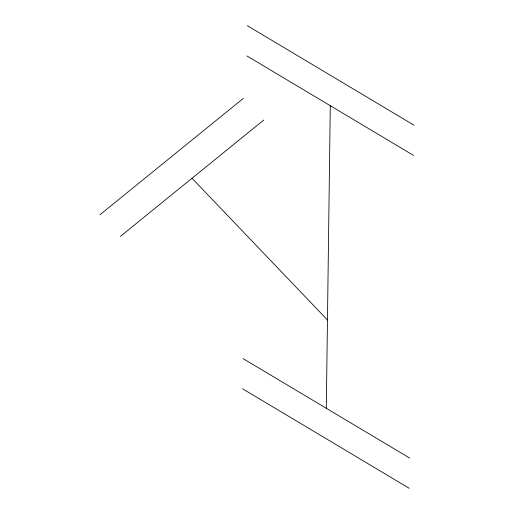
<?xml version="1.0" encoding="UTF-8"?>
<svg xmlns="http://www.w3.org/2000/svg" width="514" height="514" viewBox="0 0 514 514"><rect width="100%" height="100%" fill="white"/><g stroke="black" fill="none" stroke-linecap="round" stroke-linejoin="round"><path stroke-width="0.77" d="M326.306 408.296L330.284 105.704M99.999 214.704L243.418 98.309M120.302 236.466L263.721 120.07M247.356 25.7L414.001 125.198M246.958 55.962L413.603 155.453M242.987 358.547L409.626 458.038M242.589 388.802L409.228 488.3M192.011 178.268L327.469 319.971"/></g></svg>
